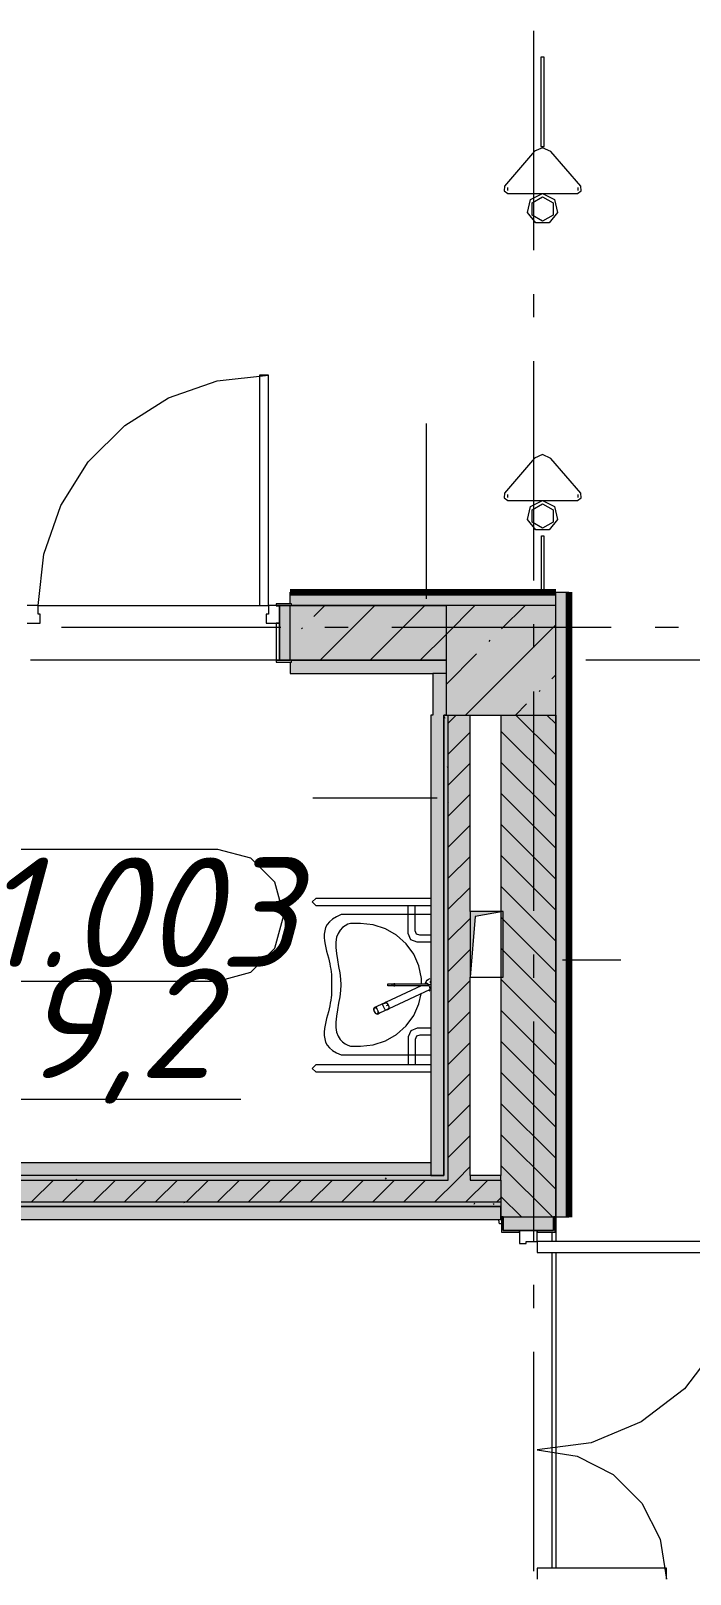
# Model space of a CAD drawing. Header units: millimetres. Extents: x -537608 to 253996, y -217170 to 186033.
# Drawn here: x -362619 to -359614, y -146817 to -139780 of the extents above; entities that cross this region are included whole.
import ezdxf

# ---------------------------------------------------------------- set-up
doc = ezdxf.new("R2010")
doc.units = ezdxf.units.MM
doc.layers.add('16) Лак 1.6м', color=160, linetype='Continuous', lineweight=90)
doc.layers.add('PDF _Геометрия', color=7, linetype='Continuous')
doc.layers.add('PDF _Текст', color=7, linetype='Continuous')
doc.layers.add('PDF _Сплошная заливка', color=7, linetype='Continuous', true_color=0xffffff)
doc.styles.add('PDF ISOCPEUR Italic', font='isocpeui.ttf')

msp = doc.modelspace()

# ---------------------------------------------------------------- hatches: boundary and pattern name
at = {"layer": 'PDF _Сплошная заливка', "true_color": 0x657af3, "transparency": 33554559}
h = msp.add_hatch(color=171, dxfattribs=at)
h.paths.add_polyline_path([(-360726.2037, -142399.9787), (-360226.2015, -142399.9787), (-360226.2015, -142339.978), (-361436.2051, -142339.978), (-361436.2051, -142391.9783), (-361431.2017, -142391.9783), (-361431.2017, -142399.9787)], flags=0)
h.paths.add_polyline_path([(-362691.2055, -142399.9787), (-362691.2055, -142391.9783), (-362686.202, -142391.9783), (-362686.202, -142339.978), (-363064.2006, -142339.978), (-363064.2006, -142399.9787), (-363015.1046, -142399.9787)], flags=0)
at = {"layer": 'PDF _Сплошная заливка', "true_color": 0x56bc34, "transparency": 33554559}
h = msp.add_hatch(color=85, dxfattribs=at)
h.paths.add_polyline_path([(-360166.2029, -147989.9793), (-360166.2029, -146949.6328), (-360226.2015, -146949.6328), (-360226.2015, -147989.9793)], flags=0)
h.paths.add_polyline_path([(-360226.2015, -145189.631), (-360166.2029, -145189.631), (-360166.2029, -142339.978), (-360226.2015, -142339.978), (-360226.2015, -144708.9581)], flags=0)
at = {"layer": 'PDF _Сплошная заливка', "transparency": 33554559}
h = msp.add_hatch(color=256, dxfattribs=at)
h.paths.add_polyline_path([(-360906.9313, -142649.9776), (-360726.2037, -142649.9776), (-360726.2037, -142399.9787), (-361436.2051, -142399.9787), (-361436.2051, -142649.9776), (-361431.2017, -142649.9776)], flags=0)
h.paths.add_polyline_path([(-363436.7393, -142649.9776), (-362686.202, -142649.9776), (-362686.202, -142399.9787), (-367726.2002, -142399.9787), (-367726.2002, -142649.9776), (-364280.0086, -142649.9776)], flags=0)
for points in [[(-360726.2037, -142899.9788), (-360226.2015, -142899.9788), (-360226.2015, -142399.9787), (-360726.2037, -142399.9787), (-360726.2037, -142569.2354)], [(-360736.202, -144999.6307), (-360716.2054, -144999.6307), (-360716.2054, -142899.9788), (-360736.202, -142899.9788), (-360736.202, -144708.9581)], [(-360716.2054, -145019.6316), (-360616.2049, -145019.6316), (-360616.2049, -142899.9788), (-360716.2054, -142899.9788), (-360716.2054, -144999.6307)], [(-360485.2967, -145139.6308), (-360476.2026, -145139.6308), (-360476.2026, -145119.632), (-365131.2008, -145119.632), (-365131.2008, -145019.6316), (-365151.206, -145019.6316), (-365151.206, -145139.6308), (-360906.9313, -145139.6308)], [(-360906.9313, -145119.632), (-360476.2026, -145119.632), (-360476.2026, -145019.6316), (-365131.2008, -145019.6316), (-365131.2008, -145119.632), (-361750.2006, -145119.632)]]:
    msp.add_hatch(color=256, dxfattribs=at).paths.add_polyline_path(points)
at = {"layer": 'PDF _Сплошная заливка', "true_color": 0xbce362, "transparency": 33554559}
h = msp.add_hatch(color=63, dxfattribs=at)
h.paths.add_polyline_path([(-360726.2037, -142709.9784), (-360726.2037, -142649.9776), (-361431.2017, -142650.4384), (-361431.2017, -142657.978), (-361436.2051, -142657.978), (-361436.2051, -142709.9784), (-360786.2022, -142709.9784)], flags=0)
h.paths.add_polyline_path([(-362686.202, -142709.9784), (-362686.202, -142657.978), (-362691.2055, -142657.978), (-362691.2055, -142649.9776), (-364666.5071, -142649.9776), (-364666.5071, -142709.9784), (-362691.2055, -142709.9784)], flags=0)
at = {"layer": 'PDF _Сплошная заливка', "true_color": 0xb32d2d, "transparency": 33554559}
for points in [[(-360736.202, -142899.9788), (-360726.2037, -142899.9788), (-360726.2037, -142709.9784), (-360786.2022, -142709.9784), (-360786.2022, -142899.9788)], [(-360796.2006, -144999.6307), (-360736.202, -144999.6307), (-360736.202, -142899.9788), (-360796.2006, -142899.9788), (-360796.2006, -144939.6321)]]:
    msp.add_hatch(color=15, dxfattribs=at).paths.add_polyline_path(points)
at = {"layer": 'PDF _Сплошная заливка', "transparency": 33554559}
h = msp.add_hatch(color=256, dxfattribs=at)
h.paths.add_polyline_path([(-360476.2026, -148049.98), (-360226.2015, -148049.98), (-360228.1994, -146951.6329), (-360476.2026, -146951.6329), (-360476.2026, -148039.6329)], flags=0)
h.paths.add_polyline_path([(-360476.2026, -145189.631), (-360226.2015, -145187.6309), (-360226.2015, -142899.9788), (-360476.2026, -142899.9788), (-360476.2026, -143795.2419), (-360476.2026, -143797.0074), (-360476.2026, -145187.6309)], flags=0)
at = {"layer": 'PDF _Сплошная заливка', "true_color": 0xe2e2e2, "transparency": 33554559}
msp.add_hatch(color=254, dxfattribs=at).paths.add_polyline_path([(-360616.2049, -144095.2432), (-360593.7023, -143817.7424), (-360466.2043, -143795.2419), (-360616.2049, -143795.2419), (-360616.2049, -143995.7165)])
at = {"layer": 'PDF _Сплошная заливка', "true_color": 0xbce362, "transparency": 33554559}
msp.add_hatch(color=63, dxfattribs=at).paths.add_polyline_path([(-360796.2006, -144999.6307), (-360796.2006, -144939.6321), (-364666.5071, -144939.6321), (-364666.5071, -144999.6307), (-360906.9313, -144999.6307)])
at = {"layer": 'PDF _Сплошная заливка', "transparency": 33554559}
h = msp.add_hatch(color=256, dxfattribs=at)
h.paths.add_polyline_path([(-360476.2026, -145019.6316), (-360476.2026, -144999.6307), (-360616.2049, -144999.6307), (-360616.2049, -145019.6316), (-360485.2967, -145019.6316)], flags=0)
h.paths.add_polyline_path([(-360906.9313, -145019.6316), (-360716.2054, -145019.6316), (-360716.2054, -144999.6307), (-364686.5123, -144999.6307), (-364686.5123, -145019.6316), (-361750.2006, -145019.6316)], flags=0)
h.paths.add_polyline_path([(-365151.206, -145019.6316), (-364786.5041, -145019.6316), (-364786.5041, -144999.6307), (-365151.206, -144999.6307)], flags=0)
at = {"layer": 'PDF _Сплошная заливка', "true_color": 0xff7d7d, "transparency": 33554559}
h = msp.add_hatch(color=11, dxfattribs=at)
h.paths.add_polyline_path([(-360476.2026, -145199.6315), (-360476.2026, -145139.6308), (-366531.207, -145139.6308), (-366531.207, -145147.6312), (-366536.2018, -145147.6312), (-366536.2018, -145199.6315), (-360485.2967, -145199.6315)], flags=0)
h.paths.add_polyline_path([(-367691.2018, -145199.6315), (-367686.2069, -145199.6315), (-367686.2069, -145147.6312), (-367691.2018, -145147.6312), (-367691.2018, -145139.6308), (-367976.2013, -145139.6308), (-367976.2013, -145199.6315), (-367916.2027, -145199.6315)], flags=0)

# ---------------------------------------------------------------- linework, layer by layer
at = {"layer": '16) Лак 1.6м'}
for p, q in [((-361436.2051, -142339.978), (-360226.2015, -142339.978)), ((-360166.2029, -142339.978), (-360166.2029, -145189.631))]:
    msp.add_line(p, q, dxfattribs=at)
at = {"layer": 'PDF _Геометрия', "color": 253, "lineweight": 9, "true_color": 0xaaaaaa}
for p, q in [((-360326.2019, -140780.0525), (-360326.2019, -139780.0524)), ((-360326.2019, -141085.8861), (-360326.2019, -140980.0534)), ((-360326.2019, -142285.8872), (-360326.2019, -141285.887)), ((-360326.2019, -142591.7208), (-360326.2019, -142485.8859)), ((-361478.7991, -142499.6303), (-362478.795, -142499.6303)), ((-361172.9676, -142499.6303), (-361278.7983, -142499.6303)), ((-359972.9624, -142499.6303), (-360972.9667, -142499.6303)), ((-359667.1308, -142499.6303), (-359772.9615, -142499.6303)), ((-360326.2019, -143791.7197), (-360326.2019, -142791.7196)), ((-361766.3134, -143512.2533), (-362966.31, -143512.2533)), ((-361616.3127, -143552.4467), (-361766.3134, -143512.2533)), ((-361506.5034, -143662.2539), (-361616.3127, -143552.4467)), ((-361466.312, -143812.2546), (-361506.5034, -143662.2539)), ((-361320.4106, -143735.7687), (-361336.2219, -143751.5757)), ((-361336.2219, -143751.5757), (-361320.4106, -143767.3827)), ((-360796.2006, -143735.7687), (-361320.4106, -143735.7687)), ((-361506.5034, -143962.2531), (-361466.312, -143812.2546)), ((-361320.4106, -143767.3827), (-360796.2006, -143767.3827)), ((-361226.0078, -143819.0084), (-361243.6362, -143829.8291)), ((-361204.1769, -143809.5311), (-361226.0078, -143819.0084)), ((-360796.2006, -143809.5311), (-361204.1769, -143809.5311)), ((-360898.2334, -143895.4124), (-360898.2334, -143767.3827)), ((-360866.3524, -143883.849), (-360866.3524, -143767.3827)), ((-360466.2043, -143795.2419), (-360616.2049, -143795.2419)), ((-360616.2049, -143795.2419), (-360616.2049, -144095.2432)), ((-360593.7023, -143817.7424), (-360616.2049, -144095.2432)), ((-360466.2043, -143795.2419), (-360593.7023, -143817.7424)), ((-360466.2043, -144095.2432), (-360466.2043, -143795.2419)), ((-361279.5734, -143883.3301), (-361281.778, -143898.4632)), ((-361275.0263, -143868.7417), (-361279.5734, -143883.3301)), ((-361267.7751, -143854.8551), (-361275.0263, -143868.7417)), ((-361257.4324, -143841.8297), (-361267.7751, -143854.8551)), ((-361243.6362, -143829.8291), (-361257.4324, -143841.8297)), ((-361218.4897, -143895.0185), (-361225.0605, -143912.8966)), ((-361209.2665, -143880.4623), (-361218.4897, -143895.0185)), ((-361198.1744, -143868.9311), (-361209.2665, -143880.4623)), ((-361185.9542, -143860.1298), (-361198.1744, -143868.9311)), ((-361173.381, -143853.7614), (-361185.9542, -143860.1298)), ((-361161.2039, -143849.5308), (-361173.381, -143853.7614)), ((-361116.1985, -143849.5308), (-361161.2039, -143849.5308)), ((-361057.9826, -143855.6495), (-361116.1985, -143849.5308)), ((-361002.3158, -143873.7387), (-361057.9826, -143855.6495)), ((-360951.6181, -143903.0059), (-361002.3158, -143873.7387)), ((-360886.5127, -143923.6958), (-360898.2334, -143895.4124)), ((-360860.4964, -143897.9917), (-360866.3524, -143883.849)), ((-361616.3127, -144072.0624), (-361506.5034, -143962.2531)), ((-361281.778, -143898.4632), (-361282.0105, -143913.9774)), ((-361282.0105, -143913.9774), (-361280.6412, -143929.7155)), ((-361280.6412, -143929.7155), (-361278.049, -143945.5182)), ((-361278.049, -143945.5182), (-361274.6043, -143961.224)), ((-361274.6043, -143961.224), (-361270.6687, -143976.6736)), ((-361225.0605, -143912.8966), (-361228.2555, -143934.3788)), ((-361228.2555, -143934.3788), (-361228.0316, -143959.2497)), ((-361228.0316, -143959.2497), (-361225.2758, -143986.6417)), ((-360908.1198, -143942.1746), (-360951.6181, -143903.0059)), ((-360873.7155, -143989.531), (-360908.1198, -143942.1746)), ((-360858.2315, -143935.4122), (-360886.5127, -143923.6958)), ((-360846.3557, -143903.8499), (-360860.4964, -143897.9917)), ((-360796.2006, -143935.4122), (-360858.2315, -143935.4122)), ((-360796.2006, -143903.8499), (-360846.3557, -143903.8499)), ((-361270.6687, -143976.6736), (-361266.6298, -143991.7055)), ((-361266.6298, -143991.7055), (-361262.8234, -144006.1755)), ((-361262.8234, -144006.1755), (-361259.4131, -144020.0621)), ((-361259.4131, -144020.0621), (-361256.4161, -144033.4297)), ((-361256.4161, -144033.4297), (-361253.8326, -144046.3432)), ((-361225.2758, -143986.6417), (-361220.9097, -144015.6421)), ((-361220.9097, -144015.6421), (-361215.8804, -144045.3421)), ((-360849.9038, -144043.0061), (-360873.7155, -143989.531)), ((-360326.2019, -144097.5534), (-360326.2019, -143991.7206)), ((-361766.3134, -144112.2538), (-361616.3127, -144072.0624)), ((-361253.8326, -144046.3432), (-361251.7055, -144058.8713)), ((-361251.7055, -144058.8713), (-361250.0262, -144071.0742)), ((-361250.0262, -144071.0742), (-361248.8292, -144083.0209)), ((-361248.8292, -144083.0209), (-361248.1316, -144094.7739)), ((-361247.9335, -144106.3999), (-361248.2694, -144117.9633)), ((-361248.1316, -144094.7739), (-361247.9335, -144106.3999)), ((-361215.8804, -144045.3421), (-361211.1266, -144074.8311)), ((-361211.1266, -144074.8311), (-361207.5872, -144103.1962)), ((-361207.5872, -144103.1962), (-361206.2006, -144129.5312)), ((-360837.7353, -144100.2618), (-360849.9038, -144043.0061)), ((-360837.7353, -144124.5299), (-360837.7353, -144100.2618)), ((-360812.4166, -144108.3182), (-360806.1989, -144103.5493)), ((-360806.1989, -144103.5493), (-360798.965, -144100.5525)), ((-360616.2049, -144095.2432), (-360466.2043, -144095.2432)), ((-362966.31, -144112.2538), (-361766.3134, -144112.2538)), ((-361248.8292, -144176.0415), (-361250.0262, -144187.9861)), ((-361248.2694, -144117.9633), (-361249.1478, -144129.5312)), ((-361249.1478, -144129.5312), (-361248.2694, -144141.0969)), ((-361248.1316, -144164.2885), (-361248.8292, -144176.0415)), ((-361248.2694, -144141.0969), (-361247.9335, -144152.6604)), ((-361247.9335, -144152.6604), (-361248.1316, -144164.2885)), ((-361207.5872, -144155.864), (-361211.1266, -144184.2314)), ((-361206.2006, -144129.5312), (-361207.5872, -144155.864)), ((-360839.94, -144134.5304), (-360998.5955, -144208.5124)), ((-360991.0516, -144134.5304), (-360991.0516, -144124.5299)), ((-360991.0516, -144124.5299), (-360972.9839, -144124.5299)), ((-360972.9839, -144134.5304), (-360991.0516, -144134.5304)), ((-360985.0147, -144237.6376), (-360800.2567, -144151.4806)), ((-360972.9839, -144124.5299), (-360964.9319, -144124.5299)), ((-360972.9839, -144124.5299), (-360972.9839, -144134.5304)), ((-360964.9319, -144134.5304), (-360972.9839, -144134.5304)), ((-360959.0242, -144124.5299), (-360964.9319, -144124.5299)), ((-360964.9319, -144124.5299), (-360964.9319, -144134.5304)), ((-360964.9319, -144124.5299), (-360963.4679, -144124.5299)), ((-360964.9319, -144134.5304), (-360959.0242, -144134.5304)), ((-360963.4679, -144134.5304), (-360964.9319, -144134.5304)), ((-360963.4679, -144124.5299), (-360961.4699, -144124.5299)), ((-360961.4699, -144134.5304), (-360963.4679, -144134.5304)), ((-360961.4699, -144124.5299), (-360959.0242, -144124.5299)), ((-360959.0242, -144134.5304), (-360961.4699, -144134.5304)), ((-360959.0242, -144134.5304), (-360959.0242, -144124.5299)), ((-360959.0242, -144124.5299), (-360809.0666, -144124.5299)), ((-360809.0666, -144134.5304), (-360959.0242, -144134.5304)), ((-360849.9038, -144216.0563), (-360840.095, -144169.897)), ((-360820.1759, -144121.7655), (-360817.1789, -144114.5315)), ((-360813.8376, -144122.3576), (-360818.4965, -144124.5299)), ((-360817.1789, -144114.5315), (-360812.4166, -144108.3182)), ((-360814.561, -144123.8926), (-360814.3198, -144122.8851)), ((-360814.3198, -144122.8851), (-360813.8376, -144122.3576)), ((-360813.8376, -144122.3576), (-360813.1228, -144122.3231)), ((-360813.1228, -144122.3231), (-360812.1927, -144122.7881)), ((-360812.1927, -144122.7881), (-360811.0904, -144123.7333)), ((-360811.0904, -144123.7333), (-360809.8589, -144125.1284)), ((-360809.0666, -144124.5299), (-360809.0666, -144134.5304)), ((-360796.2006, -144129.5312), (-360809.0666, -144129.5312)), ((-360808.5241, -144126.924), (-360807.1375, -144129.0597)), ((-360807.1375, -144129.0597), (-360805.7511, -144131.4645)), ((-360798.965, -144158.5079), (-360806.1989, -144155.5109)), ((-360805.7511, -144131.4645), (-360804.4076, -144134.0546)), ((-360804.4076, -144134.0546), (-360803.1589, -144136.7415)), ((-360803.1589, -144136.7415), (-360802.0394, -144139.4348)), ((-360802.0394, -144139.4348), (-360801.0835, -144142.042)), ((-360800.9715, -144151.515), (-360801.9016, -144151.05)), ((-360801.0835, -144142.042), (-360800.3428, -144144.4749)), ((-360800.2567, -144151.4806), (-360800.9715, -144151.515)), ((-360800.3428, -144144.4749), (-360799.8175, -144146.6515)), ((-360799.7658, -144150.9531), (-360800.2567, -144151.4806)), ((-360799.8175, -144146.6515), (-360799.5505, -144148.4966)), ((-360799.5333, -144149.9455), (-360799.7658, -144150.9531)), ((-360799.5505, -144148.4966), (-360799.5333, -144149.9455)), ((-360798.4482, -144114.5014), (-360798.698, -144116.4434)), ((-360798.698, -144116.4434), (-360798.4482, -144118.3832)), ((-360798.4482, -144140.6771), (-360798.698, -144142.619)), ((-360798.698, -144142.619), (-360798.4482, -144144.561)), ((-360797.699, -144112.6929), (-360798.4482, -144114.5014)), ((-360798.4482, -144118.3832), (-360797.699, -144120.1917)), ((-360797.699, -144138.8686), (-360798.4482, -144140.6771)), ((-360798.4482, -144144.561), (-360797.699, -144146.3694)), ((-360796.5019, -144111.1385), (-360797.699, -144112.6929)), ((-360797.699, -144120.1917), (-360796.5019, -144121.7461)), ((-360796.5019, -144137.3163), (-360797.699, -144138.8686)), ((-360797.699, -144146.3694), (-360796.5019, -144147.9218)), ((-361259.4131, -144239.0003), (-361262.8234, -144252.8869)), ((-361256.4161, -144225.6327), (-361259.4131, -144239.0003)), ((-361253.8326, -144212.7171), (-361256.4161, -144225.6327)), ((-361251.7055, -144200.1912), (-361253.8326, -144212.7171)), ((-361250.0262, -144187.9861), (-361251.7055, -144200.1912)), ((-361220.9097, -144243.4182), (-361225.2758, -144272.4185)), ((-361215.8804, -144213.7182), (-361220.9097, -144243.4182)), ((-361211.1266, -144184.2314), (-361215.8804, -144213.7182)), ((-361054.9082, -144236.8323), (-361055.4336, -144241.0801)), ((-361055.4336, -144241.0801), (-361054.8652, -144245.3537)), ((-361055.4077, -144239.6312), (-361055.0977, -144237.517)), ((-361055.3818, -144242.036), (-361055.4077, -144239.6312)), ((-361055.0201, -144244.6476), (-361055.3818, -144242.036)), ((-361055.0977, -144237.517), (-361054.469, -144235.7623)), ((-361054.3312, -144247.3775), (-361055.0201, -144244.6476)), ((-361052.316, -144233.562), (-361054.9082, -144236.8323)), ((-361054.8652, -144245.3537), (-361053.5992, -144249.4788)), ((-361054.469, -144235.7623), (-361053.5303, -144234.4296)), ((-361053.3408, -144250.1333), (-361054.3312, -144247.3775)), ((-361053.5303, -144234.4296), (-361052.316, -144233.562)), ((-361052.316, -144233.562), (-361049.9133, -144232.4425)), ((-361049.9133, -144232.4425), (-361052.316, -144233.562)), ((-361052.316, -144233.562), (-361050.8778, -144233.1917)), ((-361048.1479, -144233.6804), (-361052.316, -144233.562)), ((-361050.8778, -144233.1917), (-361049.2502, -144233.3316)), ((-361049.9133, -144232.4425), (-361045.0821, -144230.1883)), ((-361045.0821, -144230.1883), (-361049.9133, -144232.4425)), ((-361049.2502, -144233.3316), (-361047.5021, -144233.9732)), ((-361044.574, -144235.997), (-361048.1479, -144233.6804)), ((-361047.5021, -144233.9732), (-361045.685, -144235.0971)), ((-361045.685, -144235.0971), (-361043.8592, -144236.6644)), ((-361016.0689, -144216.6591), (-361045.0821, -144230.1883)), ((-361045.0821, -144230.1883), (-361044.1606, -144231.8245)), ((-361041.6288, -144239.2178), (-361044.574, -144235.997)), ((-361043.8592, -144236.6644), (-361042.0938, -144238.6214)), ((-361042.0938, -144238.6214), (-361040.4489, -144240.9036)), ((-361031.5013, -144259.3135), (-361002.488, -144245.7822)), ((-361016.0689, -144216.6591), (-361007.1126, -144212.4824)), ((-361007.1126, -144212.4824), (-361016.0689, -144216.6591)), ((-361015.3455, -144218.3751), (-361016.0689, -144216.6591)), ((-361007.1126, -144212.4824), (-360998.5955, -144208.5124)), ((-360998.5955, -144208.5124), (-361007.1126, -144212.4824)), ((-361002.488, -144245.7822), (-361003.3406, -144244.1136)), ((-360993.5318, -144241.6076), (-361002.488, -144245.7822)), ((-361002.488, -144245.7822), (-360993.5318, -144241.6076)), ((-360998.5955, -144208.5124), (-360999.3017, -144210.8957)), ((-360999.3017, -144210.8957), (-360998.6816, -144214.5794)), ((-360994.0398, -144226.524), (-360995.8828, -144222.5819)), ((-360985.0147, -144237.6376), (-360993.5318, -144241.6076)), ((-360993.5318, -144241.6076), (-360985.0147, -144237.6376)), ((-360989.7426, -144233.773), (-360987.3054, -144236.6342)), ((-360987.3054, -144236.6342), (-360985.0147, -144237.6376)), ((-360873.7155, -144269.5314), (-360849.9038, -144216.0563)), ((-361278.049, -144313.5421), (-361280.6412, -144329.3448)), ((-361274.6043, -144297.8384), (-361278.049, -144313.5421)), ((-361270.6687, -144282.3888), (-361274.6043, -144297.8384)), ((-361266.6298, -144267.3548), (-361270.6687, -144282.3888)), ((-361262.8234, -144252.8869), (-361266.6298, -144267.3548)), ((-361228.0316, -144299.8105), (-361228.2555, -144324.6815)), ((-361225.2758, -144272.4185), (-361228.0316, -144299.8105)), ((-361053.5992, -144249.4788), (-361051.7649, -144253.4273)), ((-361052.0921, -144252.8202), (-361053.3408, -144250.1333)), ((-361050.6109, -144255.3477), (-361052.0921, -144252.8202)), ((-361051.7649, -144253.4273), (-361049.4224, -144257.0357)), ((-361048.9661, -144257.6299), (-361050.6109, -144255.3477)), ((-361049.4224, -144257.0357), (-361046.46, -144260.2715)), ((-361047.192, -144259.5869), (-361048.9661, -144257.6299)), ((-361045.3749, -144261.1542), (-361047.192, -144259.5869)), ((-361046.46, -144260.2715), (-361042.8861, -144262.5773)), ((-361043.5579, -144262.2781), (-361045.3749, -144261.1542)), ((-361041.801, -144262.9197), (-361043.5579, -144262.2781)), ((-361042.8861, -144262.5773), (-361038.7352, -144262.6872)), ((-361040.182, -144263.0575), (-361041.801, -144262.9197)), ((-361038.7352, -144262.6872), (-361040.182, -144263.0575)), ((-361038.7352, -144262.6872), (-361036.143, -144259.4104)), ((-361036.3325, -144261.5676), (-361038.7352, -144262.6872)), ((-361038.7352, -144262.6872), (-361036.3325, -144261.5676)), ((-361037.5295, -144261.8217), (-361038.7352, -144262.6872)), ((-361036.5909, -144260.489), (-361037.5295, -144261.8217)), ((-361035.9536, -144258.7343), (-361036.5909, -144260.489)), ((-361031.5013, -144259.3135), (-361036.3325, -144261.5676)), ((-361036.3325, -144261.5676), (-361031.5013, -144259.3135)), ((-361035.6264, -144255.169), (-361036.1861, -144250.9062)), ((-361036.143, -144259.4104), (-361035.6264, -144255.169)), ((-361036.0397, -144251.6037), (-361035.678, -144254.2153)), ((-361035.6522, -144256.6201), (-361035.9536, -144258.7343)), ((-361035.678, -144254.2153), (-361035.6522, -144256.6201)), ((-361032.1644, -144257.5502), (-361031.5013, -144259.3135)), ((-360951.6181, -144356.0565), (-360908.1198, -144316.8878)), ((-360908.1198, -144316.8878), (-360873.7155, -144269.5314)), ((-360326.2019, -145297.5543), (-360326.2019, -144297.5543)), ((-361280.6412, -144329.3448), (-361282.0105, -144345.0829)), ((-361282.0105, -144345.0829), (-361281.778, -144360.5992)), ((-361281.778, -144360.5992), (-361279.5734, -144375.7302)), ((-361279.5734, -144375.7302), (-361275.0263, -144390.3208)), ((-361228.2555, -144324.6815), (-361225.0605, -144346.1658)), ((-361225.0605, -144346.1658), (-361218.4897, -144364.0439)), ((-361218.4897, -144364.0439), (-361209.2665, -144378.6001)), ((-361209.2665, -144378.6001), (-361198.1744, -144390.1292)), ((-361057.9826, -144403.4129), (-361002.3158, -144385.3238)), ((-361002.3158, -144385.3238), (-360951.6181, -144356.0565)), ((-360886.5127, -144338.6068), (-360898.2334, -144366.8923)), ((-360898.2334, -144366.8923), (-360898.2334, -144494.9199)), ((-360858.2315, -144326.8926), (-360886.5127, -144338.6068)), ((-360860.4964, -144364.3131), (-360866.3524, -144378.4537)), ((-360866.3524, -144378.4537), (-360866.3524, -144494.9199)), ((-360846.3557, -144358.4549), (-360860.4964, -144364.3131)), ((-360796.2006, -144326.8926), (-360858.2315, -144326.8926)), ((-360796.2006, -144358.4549), (-360846.3557, -144358.4549)), ((-361275.0263, -144390.3208), (-361267.7751, -144404.2074)), ((-361267.7751, -144404.2074), (-361257.4324, -144417.2305)), ((-361257.4324, -144417.2305), (-361243.6362, -144429.2333)), ((-361243.6362, -144429.2333), (-361226.0078, -144440.0519)), ((-361226.0078, -144440.0519), (-361204.1769, -144449.5314)), ((-361204.1769, -144449.5314), (-360796.2006, -144449.5314)), ((-361198.1744, -144390.1292), (-361185.9542, -144398.9304)), ((-361185.9542, -144398.9304), (-361173.381, -144405.2989)), ((-361173.381, -144405.2989), (-361161.2039, -144409.5316)), ((-361161.2039, -144409.5316), (-361116.1985, -144409.5316)), ((-361116.1985, -144409.5316), (-361057.9826, -144403.4129)), ((-361320.4106, -144494.9199), (-361336.2219, -144510.7269)), ((-361336.2219, -144510.7269), (-361320.4106, -144526.5339)), ((-360796.2006, -144494.9199), (-361320.4106, -144494.9199)), ((-361320.4106, -144526.5339), (-360796.2006, -144526.5339)), ((-363075.3529, -144650.2901), (-361662.4376, -144650.2901)), ((-360476.2026, -144839.6317), (-360476.2026, -144846.6309)), ((-360326.2019, -145603.3881), (-360326.2019, -145497.5552)), ((-360326.2019, -146803.3891), (-360326.2019, -145803.3889))]:
    msp.add_line(p, q, dxfattribs=at)
at = {"layer": 'PDF _Геометрия', "lineweight": 9}
for p, q in [((-360293.7009, -139900.3271), (-360293.7009, -140307.3282)), ((-360278.6991, -139900.3271), (-360293.7009, -139900.3271)), ((-360278.6991, -140307.3282), (-360278.6991, -139900.3271)), ((-360322.6194, -140329.1936), (-360460.5635, -140487.875)), ((-360285.89, -140312.7407), (-360322.6194, -140329.1936)), ((-360293.7009, -140307.3282), (-360278.6991, -140307.3282)), ((-360249.3672, -140329.6694), (-360285.89, -140312.7407)), ((-360111.8451, -140487.875), (-360249.3672, -140329.6694)), ((-360460.5635, -140487.875), (-360462.0878, -140509.1957)), ((-360462.0878, -140509.1957), (-360445.2172, -140522.3265)), ((-360446.7674, -140493.8408), (-360446.7674, -140508.2979)), ((-360127.1828, -140522.3265), (-360110.3208, -140509.1957)), ((-360125.6326, -140493.8408), (-360125.6326, -140508.2979)), ((-360110.3208, -140509.1957), (-360111.8451, -140487.875)), ((-360445.2172, -140522.3265), (-360286.2, -140522.3265)), ((-360354.4487, -140607.9044), (-360340.9281, -140548.6831)), ((-360340.9281, -140548.6831), (-360286.2, -140522.3265)), ((-360333.832, -140564.8281), (-360286.2, -140537.3284)), ((-360333.832, -140619.8274), (-360333.832, -140564.8281)), ((-360286.2, -140522.3265), (-360231.4719, -140548.6831)), ((-360286.2, -140522.3265), (-360127.1828, -140522.3265)), ((-360286.2, -140537.3284), (-360238.568, -140564.8281)), ((-360238.568, -140564.8281), (-360238.568, -140619.8274)), ((-360231.4719, -140548.6831), (-360217.96, -140607.9044)), ((-360316.5739, -140655.3964), (-360354.4487, -140607.9044)), ((-360286.2, -140647.3271), (-360333.832, -140619.8274)), ((-360255.8261, -140655.3964), (-360316.5739, -140655.3964)), ((-360238.568, -140619.8274), (-360286.2, -140647.3271)), ((-360217.96, -140607.9044), (-360255.8261, -140655.3964)), ((-361769.8528, -141376.3025), (-361536.2056, -141349.9784)), ((-361536.2056, -141349.9784), (-361576.1988, -141349.9784)), ((-361576.1988, -141349.9784), (-361576.1988, -142399.9787)), ((-361536.2056, -142399.9787), (-361536.2056, -141349.9784)), ((-361991.7794, -141453.9596), (-361769.8528, -141376.3025)), ((-362190.8674, -141579.0549), (-361991.7794, -141453.9596)), ((-360815.1638, -142369.9772), (-360815.1638, -141569.9781)), ((-362357.1272, -141745.3125), (-362190.8674, -141579.0549)), ((-360285.89, -141712.3271), (-360322.6194, -141728.7822)), ((-360249.3672, -141729.2579), (-360285.89, -141712.3271)), ((-362482.2225, -141944.4005), (-362357.1272, -141745.3125)), ((-360322.6194, -141728.7822), (-360460.5635, -141887.4635)), ((-360111.8451, -141887.4635), (-360249.3672, -141729.2579)), ((-360460.5635, -141887.4635), (-360462.0878, -141908.782)), ((-360462.0878, -141908.782), (-360445.2172, -141921.9151)), ((-360446.7674, -141893.4293), (-360446.7674, -141907.8842)), ((-360445.2172, -141921.9151), (-360286.2, -141921.9151)), ((-360340.9281, -141948.2716), (-360286.2, -141921.9151)), ((-360286.2, -141921.9151), (-360231.4719, -141948.2716)), ((-360286.2, -141921.9151), (-360127.1828, -141921.9151)), ((-360127.1828, -141921.9151), (-360110.3208, -141908.782)), ((-360125.6326, -141893.4293), (-360125.6326, -141907.8842)), ((-360110.3208, -141908.782), (-360111.8451, -141887.4635)), ((-362559.8753, -142166.3314), (-362482.2225, -141944.4005)), ((-360354.4487, -142007.4929), (-360340.9281, -141948.2716)), ((-360333.832, -141964.4166), (-360286.2, -141936.9147)), ((-360333.832, -142019.4159), (-360333.832, -141964.4166)), ((-360286.2, -141936.9147), (-360238.568, -141964.4166)), ((-360238.568, -141964.4166), (-360238.568, -142019.4159)), ((-360231.4719, -141948.2716), (-360217.96, -142007.4929)), ((-360316.5739, -142054.9827), (-360354.4487, -142007.4929)), ((-360286.2, -142046.9156), (-360333.832, -142019.4159)), ((-360255.8261, -142054.9827), (-360316.5739, -142054.9827)), ((-360238.568, -142019.4159), (-360286.2, -142046.9156)), ((-360217.96, -142007.4929), (-360255.8261, -142054.9827)), ((-360291.2035, -142339.978), (-360291.2035, -142081.6988)), ((-360291.2035, -142081.6988), (-360281.2051, -142081.6988)), ((-360281.2051, -142081.6988), (-360281.2051, -142339.978)), ((-362586.2016, -142399.9787), (-362559.8753, -142166.3314)), ((-361436.2051, -142391.9783), (-361436.2051, -142339.978)), ((-360226.2015, -142339.978), (-360166.2029, -142339.978)), ((-360226.2015, -142399.9787), (-360226.2015, -142339.978)), ((-362586.2016, -142399.9787), (-362636.2018, -142399.9787)), ((-362586.2016, -142439.9784), (-362586.2016, -142399.9787)), ((-361576.1988, -142399.9787), (-361536.2056, -142399.9787)), ((-361536.2056, -142399.9787), (-361536.2056, -142439.9784)), ((-361486.2054, -142399.9787), (-361536.2056, -142399.9787)), ((-361431.2017, -142391.9783), (-361501.1985, -142391.9783)), ((-361501.1985, -142391.9783), (-361501.1985, -142399.9787)), ((-361486.2054, -142399.9787), (-361501.1985, -142399.9787)), ((-361501.1985, -142399.9787), (-361501.1985, -142400.9777)), ((-361501.1985, -142399.9787), (-361431.2017, -142399.9787)), ((-361501.1985, -142400.9777), (-361486.2054, -142400.9777)), ((-361486.2054, -142479.9782), (-361486.2054, -142399.9787)), ((-361436.2051, -142399.9787), (-361486.2054, -142399.9787)), ((-361486.2054, -142399.9787), (-361486.2054, -142649.9776)), ((-361486.2054, -142400.9777), (-361486.2054, -142399.9787)), ((-361436.2051, -142649.9776), (-361436.2051, -142399.9787)), ((-361431.2017, -142399.9787), (-361431.2017, -142391.9783)), ((-360726.2037, -142399.9787), (-361431.2017, -142399.9787)), ((-361431.2017, -142399.9787), (-360726.2037, -142399.9787)), ((-361328.2818, -142449.4643), (-361278.7897, -142399.9787)), ((-361300.6981, -142649.9776), (-361050.697, -142399.9787)), ((-361072.5969, -142649.9776), (-360822.5957, -142399.9787)), ((-360726.2037, -142531.6814), (-360594.4945, -142399.9787)), ((-360226.2015, -142399.9787), (-360726.2037, -142399.9787)), ((-360726.2037, -142399.9787), (-360726.2037, -142899.9788)), ((-360472.9128, -142506.4896), (-360366.4019, -142399.9787)), ((-360226.2015, -142899.9788), (-360226.2015, -142399.9787)), ((-362636.2018, -142479.9782), (-362576.2033, -142479.9782)), ((-362576.2033, -142439.9784), (-362586.2016, -142439.9784)), ((-362576.2033, -142479.9782), (-362576.2033, -142439.9784)), ((-361536.2056, -142439.9784), (-361546.2039, -142439.9784)), ((-361546.2039, -142439.9784), (-361546.2039, -142479.9782)), ((-361546.2039, -142479.9782), (-361486.2054, -142479.9782)), ((-361486.2054, -142479.9782), (-361501.1985, -142479.9782)), ((-361501.1985, -142479.9782), (-361501.1985, -142649.9776)), ((-361486.2054, -142649.9776), (-361486.2054, -142479.9782)), ((-360638.3029, -142899.9788), (-360226.2015, -142487.8795)), ((-361385.3093, -142506.4896), (-361380.5641, -142501.7489)), ((-360844.4956, -142649.9776), (-360726.2037, -142531.6814)), ((-360726.2037, -142759.7805), (-360586.9592, -142620.5403)), ((-360529.9317, -142563.5149), (-360525.1952, -142558.772)), ((-361501.1985, -142649.9776), (-361486.2054, -142649.9776)), ((-361431.2017, -142649.9776), (-361501.1985, -142649.9776)), ((-361501.1985, -142649.9776), (-361501.1985, -142657.978)), ((-361501.1985, -142657.978), (-361431.2017, -142657.978)), ((-361486.2054, -142649.9776), (-361436.2051, -142649.9776)), ((-361436.2051, -142657.978), (-361436.2051, -142709.9784)), ((-361431.2017, -142649.9776), (-360726.2037, -142649.9776)), ((-360726.2037, -142649.9776), (-361431.2017, -142649.9776)), ((-361431.2017, -142657.978), (-361431.2017, -142649.9776)), ((-359368.4729, -142649.9776), (-360088.4727, -142649.9776)), ((-361436.2051, -142709.9784), (-360786.2022, -142709.9784)), ((-360786.2022, -142709.9784), (-360786.2022, -142899.9788)), ((-360726.2037, -142709.9784), (-360786.2022, -142709.9784)), ((-360244.8116, -142734.5888), (-360226.2015, -142715.9765)), ((-360301.8391, -142791.6141), (-360297.094, -142786.8711)), ((-360786.2022, -142899.9788), (-360796.2006, -142899.9788)), ((-360796.2006, -142899.9788), (-360796.2006, -144939.6321)), ((-360736.202, -144999.6307), (-360736.202, -142899.9788)), ((-360736.202, -142899.9788), (-360736.202, -144999.6307)), ((-360726.2037, -142899.9788), (-360736.202, -142899.9788)), ((-360736.202, -142899.9788), (-360726.2037, -142899.9788)), ((-360726.2037, -142899.9788), (-360226.2015, -142899.9788)), ((-360716.2054, -142936.6974), (-360679.4846, -142899.9788)), ((-360716.2054, -144999.6307), (-360716.2054, -142899.9788)), ((-360616.2049, -143795.2419), (-360616.2049, -142899.9788)), ((-360476.2026, -142899.9788), (-360476.2026, -143795.2419)), ((-360410.2016, -142899.9788), (-360358.8579, -142848.6372)), ((-360226.2015, -143081.5159), (-360407.7386, -142899.9788)), ((-360226.2015, -142940.0948), (-360266.3153, -142899.9788)), ((-360226.2015, -145189.631), (-360226.2015, -142899.9788)), ((-360226.2015, -142899.9788), (-360226.2015, -145189.631)), ((-360716.2054, -143078.1185), (-360616.2049, -142978.1181)), ((-360226.2015, -143222.937), (-360476.2026, -142972.9381)), ((-360716.2054, -143219.5397), (-360616.2049, -143119.5392)), ((-360226.2015, -143364.3604), (-360476.2026, -143114.3592)), ((-360716.2054, -143360.9608), (-360616.2049, -143260.9604)), ((-360226.2015, -143505.7815), (-360476.2026, -143255.7804)), ((-360766.2056, -143278.0398), (-361333.5264, -143278.0398)), ((-360716.2054, -143502.3819), (-360616.2049, -143402.3837)), ((-360226.2015, -143647.2026), (-360476.2026, -143397.2015)), ((-360226.2015, -143788.6237), (-360476.2026, -143538.6226)), ((-360716.2054, -143643.8031), (-360616.2049, -143543.8048)), ((-360226.2015, -143930.0449), (-360476.2026, -143680.046)), ((-360716.2054, -143785.2264), (-360616.2049, -143685.2259)), ((-360476.2026, -143797.0074), (-360476.2026, -144999.6307)), ((-360226.2015, -144071.466), (-360476.2026, -143821.4671)), ((-360716.2054, -143926.6475), (-360616.2049, -143826.6471)), ((-360226.2015, -144212.8872), (-360476.2026, -143962.8882)), ((-360716.2054, -144068.0687), (-360616.2049, -143968.0682)), ((-360196.1979, -144015.4117), (-359930.0496, -144015.4117)), ((-360616.2049, -144999.6307), (-360616.2049, -144095.2432)), ((-360226.2015, -144354.3104), (-360476.2026, -144104.3093)), ((-360716.2054, -144209.4898), (-360616.2049, -144109.4893)), ((-360226.2015, -144495.7316), (-360476.2026, -144245.7305)), ((-360716.2054, -144350.9109), (-360616.2049, -144250.9105)), ((-360226.2015, -144637.1527), (-360476.2026, -144387.1516)), ((-360716.2054, -144492.3321), (-360616.2049, -144392.3317)), ((-360226.2015, -144778.5739), (-360476.2026, -144528.5727)), ((-360716.2054, -144633.7532), (-360616.2049, -144533.7549)), ((-360716.2054, -144775.1743), (-360616.2049, -144675.176)), ((-360226.2015, -144919.995), (-360476.2026, -144669.9939)), ((-360716.2054, -144916.5976), (-360616.2049, -144816.5972)), ((-360226.2015, -145061.4161), (-360476.2026, -144811.4172)), ((-364606.5085, -144939.6321), (-360796.2006, -144939.6321)), ((-360796.2006, -144939.6321), (-360796.2006, -144999.6307)), ((-364686.5123, -145019.6316), (-360716.2054, -145019.6316)), ((-360796.2006, -144999.6307), (-364666.5071, -144999.6307)), ((-360796.2006, -144999.6307), (-364666.5071, -144999.6307)), ((-362616.2912, -145119.632), (-362516.2908, -145019.6316)), ((-362474.868, -145119.632), (-362374.8675, -145019.6316)), ((-362333.4533, -145119.632), (-362233.4529, -145019.6316)), ((-362192.03, -145119.632), (-362092.0296, -145019.6316)), ((-362050.6067, -145119.632), (-361950.6063, -145019.6316)), ((-361909.1834, -145119.632), (-361809.183, -145019.6316)), ((-361767.7688, -145119.632), (-361667.7683, -145019.6316)), ((-361626.3455, -145119.632), (-361526.345, -145019.6316)), ((-361484.9222, -145119.632), (-361384.9217, -145019.6316)), ((-361343.4988, -145119.632), (-361243.4984, -145019.6316)), ((-361202.0756, -145119.632), (-361102.0751, -145019.6316)), ((-361060.6609, -145119.632), (-360960.6605, -145019.6316)), ((-360919.2376, -145119.632), (-360819.2372, -145019.6316)), ((-360796.2006, -144999.6307), (-360736.202, -144999.6307)), ((-360736.202, -144999.6307), (-360796.2006, -144999.6307)), ((-360777.8143, -145119.632), (-360677.8138, -145019.6316)), ((-360716.2054, -145019.6316), (-360716.2054, -144999.6307)), ((-360677.8138, -145019.6316), (-360616.2049, -144958.0184)), ((-360636.391, -145119.632), (-360536.3906, -145019.6316)), ((-360476.2026, -144999.6307), (-360616.2049, -144999.6307)), ((-360616.2049, -144999.6307), (-360616.2049, -145019.6316)), ((-360616.2049, -145019.6316), (-360476.2026, -145019.6316)), ((-360239.412, -145189.631), (-360476.2026, -144952.8383)), ((-360476.2026, -145019.6316), (-360476.2026, -144999.6307)), ((-360476.2026, -145019.6316), (-360476.2026, -145119.632)), ((-360476.2026, -145139.6308), (-365155.6411, -145139.6308)), ((-365151.206, -145139.6308), (-360476.2026, -145139.6308)), ((-365131.2008, -145119.632), (-360476.2026, -145119.632)), ((-360494.9678, -145119.632), (-360476.2026, -145100.8605)), ((-360380.8267, -145189.631), (-360476.2026, -145094.2595)), ((-360476.2026, -145119.632), (-360476.2026, -145139.6308)), ((-360476.2026, -145139.6308), (-360476.2026, -145189.631)), ((-360476.2026, -145199.6315), (-360476.2026, -145139.6308)), ((-366536.2018, -145199.6315), (-360476.2026, -145199.6315)), ((-360466.2043, -145187.6309), (-360474.2046, -145187.6309)), ((-360474.2046, -145187.6309), (-360474.2046, -145257.6321)), ((-360466.2043, -145249.6318), (-360466.2043, -145187.6309)), ((-360236.1998, -145189.631), (-360466.2043, -145189.631)), ((-360466.2043, -145189.631), (-360466.2043, -145249.6318)), ((-360236.1998, -145187.6309), (-360236.1998, -145249.6318)), ((-360228.1994, -145187.6309), (-360236.1998, -145187.6309)), ((-360236.1998, -145249.6318), (-360236.1998, -145189.631)), ((-360228.1994, -145257.6321), (-360228.1994, -145187.6309)), ((-360166.2029, -145189.631), (-360226.2015, -145189.631)), ((-360474.2046, -145257.6321), (-360391.2039, -145257.6321)), ((-360391.2039, -145249.6318), (-360466.2043, -145249.6318)), ((-360466.2043, -145249.6318), (-360236.1998, -145249.6318)), ((-360311.2001, -145249.6318), (-360391.2039, -145249.6318)), ((-360391.2039, -145249.6318), (-360391.2039, -145309.6303)), ((-360391.2039, -145257.6321), (-360391.2039, -145249.6318)), ((-360361.2003, -145309.6303), (-360361.2003, -145299.632)), ((-360361.2003, -145299.632), (-360311.2001, -145299.632)), ((-360311.2001, -145299.632), (-360311.2001, -145249.6318)), ((-360236.1998, -145249.6318), (-360311.2001, -145249.6318)), ((-360311.2001, -145249.6318), (-360311.2001, -145257.6321)), ((-360311.2001, -145257.6321), (-360228.1994, -145257.6321)), ((-359361.2046, -145299.632), (-360311.2001, -145299.632)), ((-360311.2001, -145299.632), (-360311.2001, -145349.6322)), ((-360391.2039, -145309.6303), (-360361.2003, -145309.6303)), ((-360311.2001, -145349.6322), (-359361.2046, -145349.6322)), ((-359488.4786, -145774.632), (-359639.4524, -145971.384)), ((-359639.4524, -145971.384), (-359836.198, -146122.3557)), ((-359836.198, -146122.3557), (-360065.3241, -146217.2622)), ((-360065.3241, -146217.2622), (-360311.2001, -146249.6319)), ((-360311.2001, -146249.6319), (-360128.8793, -146278.5073)), ((-360128.8793, -146278.5073), (-359964.4108, -146362.3111)), ((-359964.4108, -146362.3111), (-359833.8814, -146492.8383)), ((-359833.8814, -146492.8383), (-359750.0799, -146657.3111)), ((-359750.0799, -146657.3111), (-359721.2044, -146839.6319)), ((-359721.2044, -146789.6317), (-360311.2001, -146789.6317)), ((-360311.2001, -146789.6317), (-360311.2001, -146839.6319)), ((-359721.2044, -146839.6319), (-359721.2044, -146789.6317))]:
    msp.add_line(p, q, dxfattribs=at)
at = {"layer": 'PDF _Геометрия', "color": 9, "lineweight": 9, "true_color": 0xc0c0c0}
for p, q in [((-362586.2016, -142399.9787), (-361576.1988, -142399.9787)), ((-361501.1985, -142649.9776), (-362621.2, -142649.9776)), ((-360482.205, -145219.6303), (-360485.2967, -145201.9589)), ((-360474.2046, -145219.6303), (-360482.205, -145219.6303)), ((-360226.2015, -145189.631), (-360226.2015, -145299.632)), ((-360242.2022, -145299.632), (-360242.2022, -145257.6321)), ((-360242.2022, -146789.6317), (-360242.2022, -145349.6322)), ((-360226.2015, -145349.6322), (-360226.2015, -146789.6317))]:
    msp.add_line(p, q, dxfattribs=at)
at = {"layer": 'PDF _Геометрия', "color": 8, "lineweight": 9, "true_color": 0x787878}
for p, q in [((-360730.5957, -142914.7502), (-360733.9543, -142908.9415)), ((-360716.989, -143141.5252), (-360720.3391, -143135.7187)), ((-360716.2054, -143299.2485), (-360718.1775, -143302.6653)), ((-362411.1491, -145015.7864), (-362413.371, -145019.6316)), ((-360999.6892, -145009.4697), (-361003.0478, -145015.2762)), ((-361917.9503, -145125.3955), (-361921.283, -145119.632)), ((-360736.5551, -145139.6308), (-360736.624, -145139.5189)), ((-360596.9403, -145124.6807), (-360600.2902, -145130.4872)), ((-360506.4904, -145131.7144), (-360509.8403, -145125.9057))]:
    msp.add_line(p, q, dxfattribs=at)
at = {"layer": 'PDF _Геометрия', "color": 253, "lineweight": 9, "true_color": 0xaaaaaa}
for centre, radius, start, end in [((-360578.537, -144030.3585), 507.34, 203.39717194, 206.60323612), ((-361742.7671, -144573.3254), 809.4022, 23.99986668, 26.01037849), ((-361023.1031, -144237.6689), 38.0884, 0.04715057, 49.95116542)]:
    msp.add_arc(centre, radius, start, end, dxfattribs=at)
at = {"layer": 'PDF _Сплошная заливка', "color": 7, "lineweight": 35, "true_color": 0xf4f4f4, "transparency": 33554559}
for points in [[(-361436.2051, -142649.9776), (-361436.2051, -142399.9787), (-361486.2054, -142649.9776), (-361486.2054, -142399.9787)], [(-360236.1998, -145249.6318), (-360236.1998, -145189.631), (-360466.2043, -145249.6318), (-360466.2043, -145189.631)]]:
    msp.add_solid(points, dxfattribs=at)

# ---------------------------------------------------------------- texts
at = {"layer": 'PDF _Текст', "char_height": 500, "attachment_point": 4, "style": 'PDF ISOCPEUR Italic'}
for s, insert in [('1.003', (-362847.6478, -143798.9665)), ('9,2', (-362668.6425, -144362.9158))]:
    msp.add_mtext(s, dxfattribs=dict(at, insert=insert))

doc.saveas('drawing.dxf')
